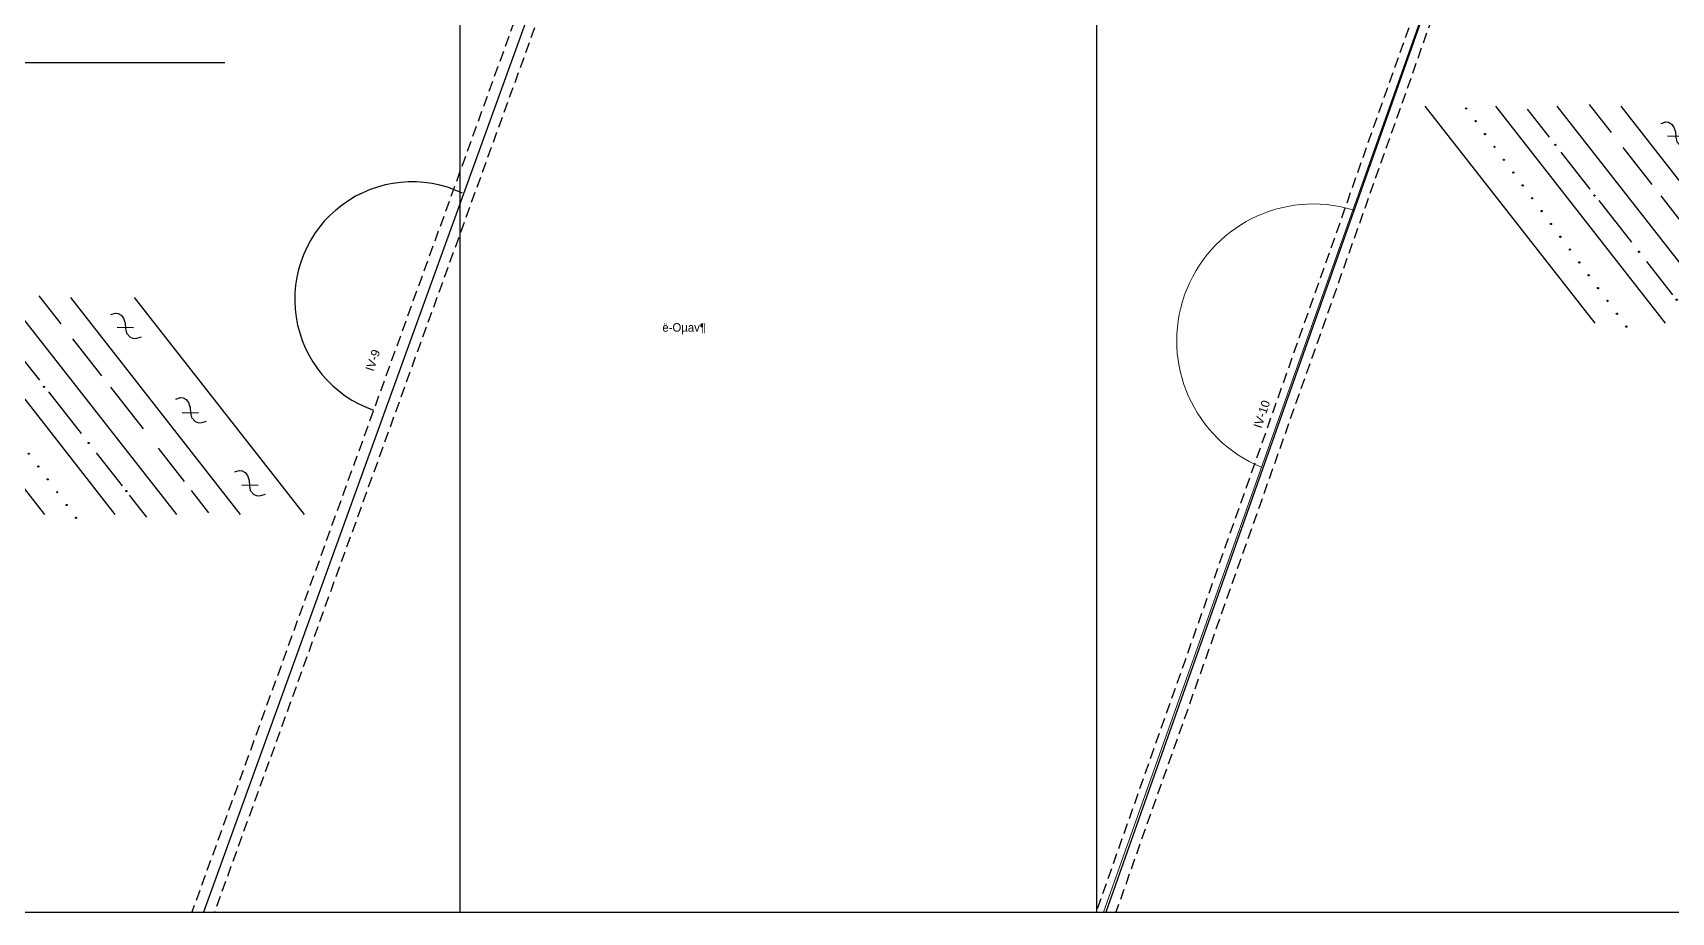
# Model space of a CAD drawing. Header units: inches. Extents: x 444671 to 463716, y 1783086 to 1794968.
# Drawn here: x 447471 to 448243, y 1787038 to 1787452 of the extents above; entities that cross this region are included whole.
import ezdxf

# ---------------------------------------------------------------- set-up
doc = ezdxf.new("R2010")
doc.units = ezdxf.units.IN
doc.header["$MEASUREMENT"] = 0
doc.linetypes.add('DASHED', pattern=[0.75, 0.5, -0.25])
doc.linetypes.add('HIDDEN', pattern=[0.375, 0.25, -0.125])
for name, color, linetype in [('CONGTRINH', 2, 'Continuous'), ('Dc', 10, 'Continuous'), ('Dchat', 33, 'Continuous'), ('Dong', 252, 'HIDDEN'), ('Khung_bang', 140, 'Continuous'), ('Thachhoc', 125, 'Continuous')]:
    doc.layers.add(name, color=color, linetype=linetype)
doc.layers.add('Dut gay', color=1, linetype='Continuous', lineweight=25)
doc.styles.add('VNARIAL', font='')
doc.styles.get('VNARIAL').set_extended_font_data('.VnArial')

# ---------------------------------------------------------------- blocks, each defined once
blk = doc.blocks.new('h2')
at = {"layer": 'Thachhoc'}
for points in [[(-103.57, 51.93), (-23.53, -50.15)], [(-70.36, 51.93), (9.68, -50.15)], [(-55.41, 50.6), (-45.08, 37.43)], [(-41.38, 51.93), (38.66, -50.15)], [(-26.21, 52.72), (-15.88, 39.54)], [(-11.31, 51.93), (68.73, -50.15)], [(18.76, 51.93), (98.8, -50.15)], [(7.73, 43.87), (9.88, 44.55), (11.24, 44.4), (12.66, 43.59), (13.75, 42.15), (14.46, 39.83), (14.64, 37.35), (15.06, 35.18), (16.79, 33.27), (18.4, 32.64), (20.03, 32.75), (22.14, 33.41)], [(-10.35, 32.49), (3.3, 15.09)], [(10.67, 38.02), (18.38, 37.86)], [(-39.55, 30.37), (-25.9, 12.97)], [(7.52, 9.7), (22.92, -9.94)], [(-21.68, 7.58), (-6.28, -12.06)], [(38.37, 4.16), (40.52, 4.84), (41.88, 4.69), (43.3, 3.88), (44.39, 2.44), (45.1, 0.12), (45.28, -2.36), (45.7, -4.53), (47.43, -6.44), (49.04, -7.06), (50.67, -6.96), (52.78, -6.3)], [(41.35, -2.25), (49.06, -2.41)], [(0.81, -21.1), (13.09, -36.76)], [(30.01, -18.98), (42.29, -34.64)], [(66.14, -30.16), (68.29, -29.49), (69.64, -29.64), (71.06, -30.44), (72.16, -31.89), (72.87, -34.21), (73.05, -36.68), (73.47, -38.86), (75.19, -40.76), (76.81, -41.39), (78.44, -41.29), (80.55, -40.62)], [(69.4, -36.2), (77.11, -36.36)], [(16.44, -41.04), (24.63, -51.48)], [(45.65, -38.92), (53.83, -49.36)]]:
    blk.add_lwpolyline(points, dxfattribs=at)
for centre in [(-84.14, 50.96), (-79.7, 44.92), (-75.26, 38.87), (-70.82, 32.83), (-42.13, 33.77), (-66.38, 26.78), (-61.94, 20.74), (-57.5, 14.69), (-53.06, 8.65), (-23.7, 9.9), (-48.62, 2.6), (-44.18, -3.44), (-39.74, -9.49), (-35.3, -15.53), (-30.87, -21.58), (-2.71, -16.55), (-26.43, -27.62), (-21.99, -33.66), (-17.55, -39.71), (-13.11, -45.75), (15.09, -39.16), (-8.67, -51.8)]:
    blk.add_circle(centre, 0.297, dxfattribs=at)

msp = doc.modelspace()

# ---------------------------------------------------------------- linework, layer by layer
at = {"layer": 'CONGTRINH', "color": 3}
msp.add_line((446613.5642, 1787438.3548), (447561.7385, 1787438.3548), dxfattribs=at)
at = {"layer": 'Dchat', "color": 14, "linetype": 'Continuous', "lineweight": 13}
msp.add_lwpolyline([(448233.8089, 1787764.4586), (447975.6981, 1787038.3548)], dxfattribs=at)
at = {"layer": 'Dchat', "color": 14}
msp.add_arc((447649.9069, 1787326.9214), 55.2833, 64.513129, 250.8790746, dxfattribs=at)
at = {"layer": 'Dchat', "color": 14, "lineweight": 13}
msp.add_arc((448074.5906, 1787307.4075), 64.3737, 73.1588016, 247.7032661, dxfattribs=at)
at = {"layer": 'Dong', "linetype": 'ByBlock'}
for p, q in [((447972.4938, 1787038.3548), (447972.4938, 1787784.3087)), ((447672.4938, 1787038.3548), (447672.4938, 1787709.1969))]:
    msp.add_line(p, q, dxfattribs=at)
at = {"layer": 'Dut gay', "linetype": 'DASHED', "ltscale": 10, "flags": 128}
for points in [[(448243.058, 1787777.3605), (447981.5336, 1787038.3548)], [(448232.1159, 1787772.8901), (447972.1735, 1787038.3548)], [(447777.2047, 1787676.2228), (447546.1361, 1787038.3548)], [(447789.3703, 1787680.3887), (447556.7926, 1787038.3548)]]:
    msp.add_lwpolyline(points, dxfattribs=at)
at = {"layer": 'Dut gay'}
for points in [[(448237.5832, 1787775.1237), (447976.8503, 1787038.3548)], [(447783.3026, 1787677.9636), (447551.6034, 1787038.3548)]]:
    msp.add_lwpolyline(points, dxfattribs=at)
at = {"layer": 'Khung_bang', "linetype": 'ByBlock'}
msp.add_lwpolyline([(446139.7357, 1787038.3548), (458289.9137, 1787038.3548)], dxfattribs=at)

# ---------------------------------------------------------------- block references
at = {"layer": 'Dc', "linetype": 'ByBlock'}
for p in [(448230.7438, 1787365.8366), (447500.2141, 1787275.7988)]:
    msp.add_blockref('h2', p, dxfattribs=at)

# ---------------------------------------------------------------- texts
at = {"layer": 'Dc', "lineweight": 13, "insert": (447767.8444, 1787315.6613), "char_height": 4, "width": 246.246276, "attachment_point": 1}
msp.add_mtext('{\\fGeo TimesP|b0|i0|c0|p34;ë-Oµav¶}', dxfattribs=at)
at = {"layer": 'Dchat', "color": 0, "style": 'VNARIAL'}
msp.add_text('IV-9', height=4, rotation=71.2502866, dxfattribs=at).set_placement((447631.6602, 1787292.71))
at = {"layer": 'Dchat', "color": 0, "lineweight": 13, "style": 'VNARIAL'}
msp.add_text('IV-10', height=4, rotation=71.2502866, dxfattribs=at).set_placement((448050.0291, 1787265.8688))

doc.saveas('drawing.dxf')
